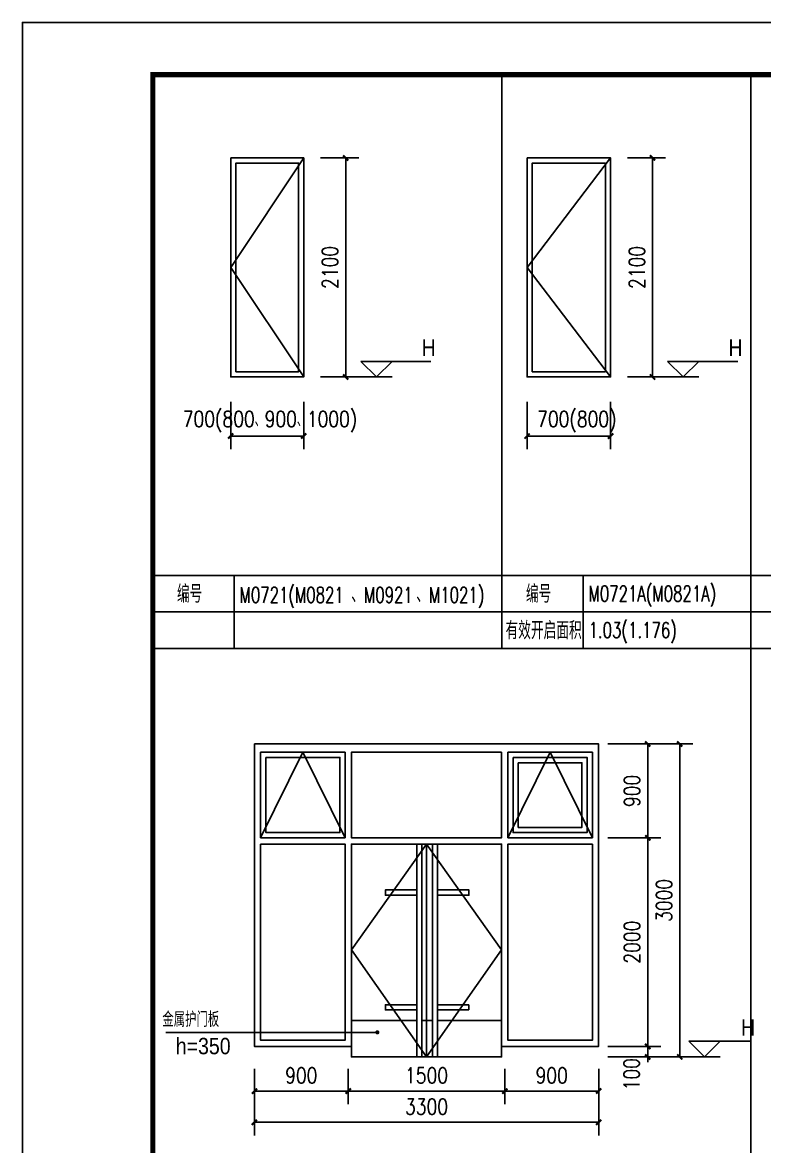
# Model space of a CAD drawing. Extents: x 718358 to 1668613, y -348838 to -159582.
# Drawn here: x 923563 to 930676, y -248117 to -237341 of the extents above; entities that cross this region are included whole.
import ezdxf

# ---------------------------------------------------------------- set-up
doc = ezdxf.new("R2010")
doc.units = 0
doc.header["$LTSCALE"] = 1000
for name, color, linetype in [('建--门窗线', 4, 'Continuous'), ('建-图框', 4, 'Continuous'), ('建-墙体', 2, 'Continuous'), ('建-尺寸', 73, 'Continuous'), ('建-引出', 3, 'Continuous'), ('建-标高', 3, 'Continuous'), ('建-符号说明', 7, 'Continuous'), ('建-表格', 7, 'Continuous')]:
    doc.layers.add(name, color=color, linetype=linetype)
doc.styles.add('_TCH_DIM', font='gt单线西文.shx', dxfattribs={"width": 0.8, "bigfont": 'gt单线中文.shx'})
doc.styles.add('_TCH_WDTABLE', font='SIMPLEX', dxfattribs={"bigfont": 'GBCBIG'})
doc.styles.add('DIM_FONT', font='SIMPLEX.shx', dxfattribs={"width": 0.8, "bigfont": 'GBCBIG.shx'})
doc.dimstyles.new('DIMN50', dxfattribs={"dimscale": 0.5, "dimtxt": 300, "dimasz": 100, "dimexe": 250, "dimexo": 300, "dimgap": 150, "dimtad": 1, "dimdec": 0, "dimzin": 0, "dimdsep": 46, "dimtxsty": 'DIM_FONT', "dimblk": 'ARCHTICK', "dimcen": 0.09, "dimdle": 1, "dimclrt": 7, "dimazin": 2, "dimtfac": 1, "dimtdec": 0, "dimtix": 1, "dimtmove": 2, "dimatfit": 3, "dimldrblk": 'ARCHTICK', "dimfxl": 1, "dimtolj": 1, "dimtzin": 0, "dimarcsym": 0})

# ---------------------------------------------------------------- blocks, each defined once
blk = doc.blocks.new('_ArchTick')
at = {"color": 0, "linetype": 'ByBlock', "const_width": 0.4}
blk.add_lwpolyline([(-0.5, -0.5), (0.5, 0.5)], dxfattribs=at)
blk = doc.blocks.new('*D2414')
at = {"layer": 'Defpoints', "color": 0, "transparency": 16777216}
for p in [(928186, -247222), (929086, -247222), (929086, -247586)]:
    blk.add_point(p, dxfattribs=at)
at = {"layer": '建-尺寸', "color": 0, "lineweight": -2, "transparency": 16777216}
for p, q in [((928186, -247372), (928186, -247711)), ((929086, -247372), (929086, -247711)), ((928185, -247586), (929086, -247586))]:
    blk.add_line(p, q, dxfattribs=at)
at = {"layer": '建-尺寸', "color": 0, "lineweight": -2, "transparency": 16777216, "xscale": 50, "yscale": 50, "zscale": 50, "rotation": 180}
blk.add_blockref('_ArchTick', (928186, -247586), dxfattribs=at)
at = {"layer": '建-尺寸', "color": 0, "lineweight": -2, "transparency": 16777216, "xscale": 50, "yscale": 50, "zscale": 50}
blk.add_blockref('_ArchTick', (929086, -247586), dxfattribs=at)
at = {"layer": '建-尺寸', "color": 7, "transparency": 16777216, "insert": (928636, -247436), "char_height": 150, "attachment_point": 5, "style": 'DIM_FONT'}
blk.add_mtext('\\A1;900', dxfattribs=at)
blk = doc.blocks.new('*D2415')
at = {"layer": 'Defpoints', "color": 0, "transparency": 16777216}
for p in [(926686, -247222), (928186, -247222), (928186, -247586)]:
    blk.add_point(p, dxfattribs=at)
at = {"layer": '建-尺寸', "color": 0, "lineweight": -2, "transparency": 16777216}
for p, q in [((926686, -247372), (926686, -247711)), ((928186, -247372), (928186, -247711)), ((926685, -247586), (928186, -247586))]:
    blk.add_line(p, q, dxfattribs=at)
at = {"layer": '建-尺寸', "color": 0, "lineweight": -2, "transparency": 16777216, "xscale": 50, "yscale": 50, "zscale": 50, "rotation": 180}
blk.add_blockref('_ArchTick', (926686, -247586), dxfattribs=at)
at = {"layer": '建-尺寸', "color": 0, "lineweight": -2, "transparency": 16777216, "xscale": 50, "yscale": 50, "zscale": 50}
blk.add_blockref('_ArchTick', (928186, -247586), dxfattribs=at)
at = {"layer": '建-尺寸', "color": 7, "transparency": 16777216, "insert": (927436, -247436), "char_height": 150, "attachment_point": 5, "style": 'DIM_FONT'}
blk.add_mtext('\\A1;1500', dxfattribs=at)
blk = doc.blocks.new('*D2416')
at = {"layer": 'Defpoints', "color": 0, "transparency": 16777216}
for p in [(925786, -247222), (926686, -247222), (926686, -247586)]:
    blk.add_point(p, dxfattribs=at)
at = {"layer": '建-尺寸', "color": 0, "lineweight": -2, "transparency": 16777216}
for p, q in [((925786, -247372), (925786, -247711)), ((926686, -247372), (926686, -247711)), ((925785, -247586), (926686, -247586))]:
    blk.add_line(p, q, dxfattribs=at)
at = {"layer": '建-尺寸', "color": 0, "lineweight": -2, "transparency": 16777216, "xscale": 50, "yscale": 50, "zscale": 50, "rotation": 180}
blk.add_blockref('_ArchTick', (925786, -247586), dxfattribs=at)
at = {"layer": '建-尺寸', "color": 0, "lineweight": -2, "transparency": 16777216, "xscale": 50, "yscale": 50, "zscale": 50}
blk.add_blockref('_ArchTick', (926686, -247586), dxfattribs=at)
at = {"layer": '建-尺寸', "color": 7, "transparency": 16777216, "insert": (926236, -247436), "char_height": 150, "attachment_point": 5, "style": 'DIM_FONT'}
blk.add_mtext('\\A1;900', dxfattribs=at)
blk = doc.blocks.new('*D2417')
at = {"layer": 'Defpoints', "color": 0, "transparency": 16777216}
for p in [(929024, -247158), (929556, -247158), (929024, -247258)]:
    blk.add_point(p, dxfattribs=at)
at = {"layer": '建-尺寸', "color": 0, "lineweight": -2, "transparency": 16777216}
for p, q in [((929174, -247158), (929681, -247158)), ((929556, -247158), (929556, -247108)), ((929556, -247258), (929556, -247158)), ((929174, -247258), (929681, -247258)), ((929556, -247258), (929556, -247308))]:
    blk.add_line(p, q, dxfattribs=at)
at = {"layer": '建-尺寸', "color": 0, "lineweight": -2, "transparency": 16777216, "xscale": 50, "yscale": 50, "zscale": 50}
for p, rotation in [((929556, -247158), 270), ((929556, -247258), 90)]:
    blk.add_blockref('_ArchTick', p, dxfattribs=dict(at, rotation=rotation))
at = {"layer": '建-尺寸', "color": 7, "transparency": 16777216, "insert": (929401, -247424), "char_height": 150, "attachment_point": 5, "rotation": 90, "style": 'DIM_FONT'}
blk.add_mtext('\\A1;100', dxfattribs=at)
blk = doc.blocks.new('*D2418')
at = {"layer": 'Defpoints', "color": 0, "transparency": 16777216}
for p in [(929024, -245158), (929556, -245158), (929024, -247158)]:
    blk.add_point(p, dxfattribs=at)
at = {"layer": '建-尺寸', "color": 0, "lineweight": -2, "transparency": 16777216}
for p, q in [((929174, -245158), (929681, -245158)), ((929556, -247158), (929556, -245157)), ((929174, -247158), (929681, -247158))]:
    blk.add_line(p, q, dxfattribs=at)
at = {"layer": '建-尺寸', "color": 0, "lineweight": -2, "transparency": 16777216, "xscale": 50, "yscale": 50, "zscale": 50}
for p, rotation in [((929556, -245158), 90), ((929556, -247158), 270)]:
    blk.add_blockref('_ArchTick', p, dxfattribs=dict(at, rotation=rotation))
at = {"layer": '建-尺寸', "color": 7, "transparency": 16777216, "insert": (929406, -246158), "char_height": 150, "attachment_point": 5, "rotation": 90, "style": 'DIM_FONT'}
blk.add_mtext('\\A1;2000', dxfattribs=at)
blk = doc.blocks.new('*D2419')
at = {"layer": 'Defpoints', "color": 0, "transparency": 16777216}
for p in [(929024, -244258), (929556, -244258), (929024, -245158)]:
    blk.add_point(p, dxfattribs=at)
at = {"layer": '建-尺寸', "color": 0, "lineweight": -2, "transparency": 16777216}
for p, q in [((929174, -244258), (929681, -244258)), ((929556, -245158), (929556, -244257)), ((929174, -245158), (929681, -245158))]:
    blk.add_line(p, q, dxfattribs=at)
at = {"layer": '建-尺寸', "color": 0, "lineweight": -2, "transparency": 16777216, "xscale": 50, "yscale": 50, "zscale": 50}
for p, rotation in [((929556, -244258), 90), ((929556, -245158), 270)]:
    blk.add_blockref('_ArchTick', p, dxfattribs=dict(at, rotation=rotation))
at = {"layer": '建-尺寸', "color": 7, "transparency": 16777216, "insert": (929406, -244708), "char_height": 150, "attachment_point": 5, "rotation": 90, "style": 'DIM_FONT'}
blk.add_mtext('\\A1;900', dxfattribs=at)
blk = doc.blocks.new('*D2420')
at = {"layer": 'Defpoints', "color": 0, "transparency": 16777216}
for p in [(929331, -244258), (929863, -244258), (929331, -247258)]:
    blk.add_point(p, dxfattribs=at)
at = {"layer": '建-尺寸', "color": 0, "lineweight": -2, "transparency": 16777216}
for p, q in [((929481, -244258), (929988, -244258)), ((929863, -247258), (929863, -244257)), ((929481, -247258), (929988, -247258))]:
    blk.add_line(p, q, dxfattribs=at)
at = {"layer": '建-尺寸', "color": 0, "lineweight": -2, "transparency": 16777216, "xscale": 50, "yscale": 50, "zscale": 50}
for p, rotation in [((929863, -244258), 90), ((929863, -247258), 270)]:
    blk.add_blockref('_ArchTick', p, dxfattribs=dict(at, rotation=rotation))
at = {"layer": '建-尺寸', "color": 7, "transparency": 16777216, "insert": (929713, -245758), "char_height": 150, "attachment_point": 5, "rotation": 90, "style": 'DIM_FONT'}
blk.add_mtext('\\A1;3000', dxfattribs=at)
blk = doc.blocks.new('*D2421')
at = {"layer": 'Defpoints', "color": 0, "transparency": 16777216}
for p in [(925786, -247372), (929086, -247372), (929086, -247885)]:
    blk.add_point(p, dxfattribs=at)
at = {"layer": '建-尺寸', "color": 0, "lineweight": -2, "transparency": 16777216}
for p, q in [((925786, -247522), (925786, -248010)), ((929086, -247522), (929086, -248010)), ((925785, -247885), (929086, -247885))]:
    blk.add_line(p, q, dxfattribs=at)
at = {"layer": '建-尺寸', "color": 0, "lineweight": -2, "transparency": 16777216, "xscale": 50, "yscale": 50, "zscale": 50, "rotation": 180}
blk.add_blockref('_ArchTick', (925786, -247885), dxfattribs=at)
at = {"layer": '建-尺寸', "color": 0, "lineweight": -2, "transparency": 16777216, "xscale": 50, "yscale": 50, "zscale": 50}
blk.add_blockref('_ArchTick', (929086, -247885), dxfattribs=at)
at = {"layer": '建-尺寸', "color": 7, "transparency": 16777216, "insert": (927436, -247735), "char_height": 150, "attachment_point": 5, "style": 'DIM_FONT'}
blk.add_mtext('\\A1;3300', dxfattribs=at)
blk = doc.blocks.new('*D2613')
at = {"layer": 'Defpoints', "color": 0, "transparency": 16777216}
for p in [(925559, -240827), (926259, -240827), (926259, -241306)]:
    blk.add_point(p, dxfattribs=at)
at = {"layer": '建-尺寸', "color": 0, "lineweight": -2, "transparency": 16777216}
for p, q in [((925559, -240977), (925559, -241431)), ((926259, -240977), (926259, -241431)), ((925558, -241306), (926259, -241306))]:
    blk.add_line(p, q, dxfattribs=at)
at = {"layer": '建-尺寸', "color": 0, "lineweight": -2, "transparency": 16777216, "xscale": 50, "yscale": 50, "zscale": 50, "rotation": 180}
blk.add_blockref('_ArchTick', (925559, -241306), dxfattribs=at)
at = {"layer": '建-尺寸', "color": 0, "lineweight": -2, "transparency": 16777216, "xscale": 50, "yscale": 50, "zscale": 50}
blk.add_blockref('_ArchTick', (926259, -241306), dxfattribs=at)
at = {"layer": '建-尺寸', "color": 7, "transparency": 16777216, "insert": (925936, -241168), "char_height": 150, "attachment_point": 5, "style": 'DIM_FONT'}
blk.add_mtext('\\A1;700(800、900、1000)', dxfattribs=at)
blk = doc.blocks.new('*D2614')
at = {"layer": 'Defpoints', "color": 0, "transparency": 16777216}
for p in [(926270, -238640), (926661, -238640), (926270, -240740)]:
    blk.add_point(p, dxfattribs=at)
at = {"layer": '建-尺寸', "color": 0, "lineweight": -2, "transparency": 16777216}
for p, q in [((926420, -238640), (926786, -238640)), ((926661, -240740), (926661, -238639)), ((926420, -240740), (926786, -240740))]:
    blk.add_line(p, q, dxfattribs=at)
at = {"layer": '建-尺寸', "color": 0, "lineweight": -2, "transparency": 16777216, "xscale": 50, "yscale": 50, "zscale": 50}
for p, rotation in [((926661, -238640), 90), ((926661, -240740), 270)]:
    blk.add_blockref('_ArchTick', p, dxfattribs=dict(at, rotation=rotation))
at = {"layer": '建-尺寸', "color": 7, "transparency": 16777216, "insert": (926511, -239690), "char_height": 150, "attachment_point": 5, "rotation": 90, "style": 'DIM_FONT'}
blk.add_mtext('\\A1;2100', dxfattribs=at)
blk = doc.blocks.new('*D2625')
at = {"layer": 'Defpoints', "color": 0, "transparency": 16777216}
for p in [(928400, -240827), (929200, -240827), (929200, -241306)]:
    blk.add_point(p, dxfattribs=at)
at = {"layer": '建-尺寸', "color": 0, "lineweight": -2, "transparency": 16777216}
for p, q in [((928400, -240977), (928400, -241431)), ((929200, -240977), (929200, -241431)), ((928399, -241306), (929200, -241306))]:
    blk.add_line(p, q, dxfattribs=at)
at = {"layer": '建-尺寸', "color": 0, "lineweight": -2, "transparency": 16777216, "xscale": 50, "yscale": 50, "zscale": 50, "rotation": 180}
blk.add_blockref('_ArchTick', (928400, -241306), dxfattribs=at)
at = {"layer": '建-尺寸', "color": 0, "lineweight": -2, "transparency": 16777216, "xscale": 50, "yscale": 50, "zscale": 50}
blk.add_blockref('_ArchTick', (929200, -241306), dxfattribs=at)
at = {"layer": '建-尺寸', "color": 7, "transparency": 16777216, "insert": (928877, -241168), "char_height": 150, "attachment_point": 5, "style": 'DIM_FONT'}
blk.add_mtext('\\A1;700(800)', dxfattribs=at)
blk = doc.blocks.new('*D2626')
at = {"layer": 'Defpoints', "color": 0, "transparency": 16777216}
for p in [(929212, -238640), (929602, -238640), (929212, -240740)]:
    blk.add_point(p, dxfattribs=at)
at = {"layer": '建-尺寸', "color": 0, "lineweight": -2, "transparency": 16777216}
for p, q in [((929362, -238640), (929727, -238640)), ((929602, -240740), (929602, -238639)), ((929362, -240740), (929727, -240740))]:
    blk.add_line(p, q, dxfattribs=at)
at = {"layer": '建-尺寸', "color": 0, "lineweight": -2, "transparency": 16777216, "xscale": 50, "yscale": 50, "zscale": 50}
for p, rotation in [((929602, -238640), 90), ((929602, -240740), 270)]:
    blk.add_blockref('_ArchTick', p, dxfattribs=dict(at, rotation=rotation))
at = {"layer": '建-尺寸', "color": 7, "transparency": 16777216, "insert": (929452, -239690), "char_height": 150, "attachment_point": 5, "rotation": 90, "style": 'DIM_FONT'}
blk.add_mtext('\\A1;2100', dxfattribs=at)

msp = doc.modelspace()

# ---------------------------------------------------------------- linework, layer by layer
at = {"layer": '建--门窗线'}
for p, q in [((926258.7, -238639.9), (925558.7, -239689.9)), ((929199.9, -238639.9), (928399.9, -239689.9)), ((925558.7, -239689.9), (926258.7, -240739.9)), ((928399.9, -239689.9), (929199.9, -240739.9)), ((926716.9, -246232.6), (927435.6, -245217.6)), ((927435.6, -245217.6), (927435.6, -247257.6)), ((927435.6, -245217.6), (928155.6, -246232.6)), ((927435.6, -247257.6), (926716.9, -246232.6)), ((928155.6, -246232.6), (927435.6, -247257.6))]:
    msp.add_line(p, q, dxfattribs=at)
for points in [[(925608.7, -240689.9), (925608.7, -238689.9), (926208.7, -238689.9), (926208.7, -240689.9)], [(928449.9, -240689.9), (928449.9, -238689.9), (929149.9, -238689.9), (929149.9, -240689.9)], [(925845.6, -244337.6), (926655.6, -244337.6), (926655.6, -245157.6), (925845.6, -245157.6)], [(925895.6, -244387.6), (926605.6, -244387.6), (926605.6, -245107.6), (925895.6, -245107.6)], [(928155.6, -244337.6), (926715.6, -244337.6), (926715.6, -245157.6), (928155.6, -245157.6)], [(928215.6, -244337.6), (929025.6, -244337.6), (929025.6, -245157.6), (928215.6, -245157.6)], [(928265.6, -244387.6), (928975.6, -244387.6), (928975.6, -245107.6), (928265.6, -245107.6)], [(928315.6, -244437.6), (928925.6, -244437.6), (928925.6, -245057.6), (928315.6, -245057.6)], [(925845.6, -245217.6), (926655.6, -245217.6), (926655.6, -247097.6), (925845.6, -247097.6)], [(929025.6, -245217.6), (928215.6, -245217.6), (928215.6, -247097.6), (929025.6, -247097.6)]]:
    msp.add_lwpolyline(points, close=True, dxfattribs=at)
for points in [[(925845.6, -245157.6), (926250.6, -244337.6), (926655.6, -245157.6)], [(928215.6, -245157.6), (928620.6, -244337.6), (929025.6, -245157.6)], [(928155.6, -247157.6), (928155.6, -245217.6), (926715.6, -245217.6), (926715.6, -247257.6)], [(927341.9, -245217.6), (927341.9, -247257.6)], [(927391.9, -245217.6), (927391.9, -247257.6)], [(927491.9, -245217.6), (927491.9, -247257.6)], [(927541.9, -245217.6), (927541.9, -247257.6)], [(927341.9, -245707.6), (927041.9, -245707.6), (927041.9, -245657.6), (927341.9, -245657.6)], [(927541.9, -245707.6), (927841.9, -245707.6), (927841.9, -245657.6), (927541.9, -245657.6)], [(927341.9, -246807.6), (927041.9, -246807.6), (927041.9, -246757.6), (927341.9, -246757.6)], [(927841.9, -246757.6), (927541.9, -246757.6)], [(927841.9, -246757.6), (927841.9, -246807.6)], [(927841.9, -246807.6), (927541.9, -246807.6)], [(927341.9, -246907.6), (926715.6, -246907.6)], [(927491.9, -246907.6), (927391.9, -246907.6)], [(928155.6, -246907.6), (927541.9, -246907.6)]]:
    msp.add_lwpolyline(points, dxfattribs=at)
at = {"layer": '建-图框'}
msp.add_lwpolyline([(923562.8, -267041.4), (965612.8, -267041.4), (965612.8, -237341.4), (923562.8, -237341.4)], close=True, dxfattribs=at)
at = {"layer": '建-图框', "const_width": 50}
msp.add_lwpolyline([(924812.8, -266541.4), (965112.8, -266541.4), (965112.8, -237841.4), (924812.8, -237841.4)], close=True, dxfattribs=at)
at = {"layer": '建-墙体'}
for points in [[(925558.7, -238639.9), (926258.7, -238639.9), (926258.7, -240739.9), (925558.7, -240739.9)], [(928399.9, -238639.9), (929199.9, -238639.9), (929199.9, -240739.9), (928399.9, -240739.9)], [(925785.6, -244257.6), (929085.6, -244257.6), (929085.6, -247157.6), (928155.6, -247157.6), (928155.6, -247257.6), (926715.6, -247257.6), (926715.6, -247157.6), (925785.6, -247157.6)]]:
    msp.add_lwpolyline(points, close=True, dxfattribs=at)
at = {"layer": '建-引出'}
for p, q in [((926964.6, -247022.8), (924935.7, -247022.8)), ((924935.7, -247022.8), (925589.5, -247022.8))]:
    msp.add_line(p, q, dxfattribs=at)
at = {"layer": '建-引出', "const_width": 20}
msp.add_lwpolyline([(926974.6, -247022.8, 1), (926954.6, -247022.8, 1)], format="xyb", close=True, dxfattribs=at)
at = {"layer": '建-标高'}
for p, q in [((926955.1, -240739.9), (926805.1, -240589.9)), ((926805.1, -240589.9), (927478.7, -240589.9)), ((926955.1, -240739.9), (927105.1, -240589.9)), ((929896.2, -240739.9), (929746.2, -240589.9)), ((929746.2, -240589.9), (930419.8, -240589.9)), ((929896.2, -240739.9), (930046.2, -240589.9)), ((926605.1, -240739.9), (927105.1, -240739.9)), ((929546.2, -240739.9), (930046.2, -240739.9)), ((930100.4, -247257.6), (929950.4, -247107.6)), ((929950.4, -247107.6), (930540.2, -247107.6)), ((930100.4, -247257.6), (930250.4, -247107.6)), ((929750.4, -247257.6), (930250.4, -247257.6))]:
    msp.add_line(p, q, dxfattribs=at)
at = {"layer": '建-表格'}
for p, q in [((928158.2, -243341.4), (928158.2, -237841.4)), ((930545.3, -254641.4), (930545.3, -237841.4)), ((965112.8, -242641.4), (924812.8, -242641.4)), ((925591, -242641.4), (925591, -243341.4)), ((928936.3, -242641.4), (928936.3, -243341.4)), ((965112.8, -242991.4), (924812.8, -242991.4)), ((965112.8, -243341.4), (924812.8, -243341.4))]:
    msp.add_line(p, q, dxfattribs=at)

# ---------------------------------------------------------------- texts
at = {"layer": '建-标高', "style": '_TCH_DIM', "width": 0.888889}
for p in [(927389, -240537.4), (930330.1, -240537.4)]:
    msp.add_text('H', height=157.5, dxfattribs=at).set_placement(p)
at = {"layer": '建-符号说明', "style": '_TCH_DIM'}
for s, height, width, p in [('金属护门板', 143.31, 0.8, (924903.8, -246970.3)), ('H', 157.5, 0.888889, (930450.6, -247055.1)), ('h=350', 157.5, 0.888889, (925032.1, -247232.8))]:
    msp.add_text(s, height=height, dxfattribs=dict(at, width=width)).set_placement(p)
at = {"layer": '建-表格', "style": '_TCH_WDTABLE'}
for s, height, p in [('编号', 168.79, (925043.8, -242903.9)), ('编号', 168.79, (928389.1, -242903.9)), ('、', 168.8, (926713.9, -242903.9)), ('、', 168.8, (927336.7, -242903.9)), ('有效开启面积', 168.79, (928193.4, -243253.9))]:
    msp.add_text(s, height=height, dxfattribs=at).set_placement(p)
at = {"layer": '建-表格', "style": '_TCH_WDTABLE', "width": 0.705882}
for s, p in [('M0721(M0821', (925643.9, -242903.9)), ('M0921', (926836.7, -242903.9)), ('M1021)', (927459.6, -242903.9)), ('M0721A(M0821A)', (928989.2, -242890.8)), ('1.03(1.176)', (928989.2, -243240.8))]:
    msp.add_text(s, height=148.75, dxfattribs=at).set_placement(p)

# ---------------------------------------------------------------- dimensions: what is measured, and where the dimension line sits
at = {"layer": '建-尺寸'}
for p1, p2, distance, picture, middle in [((926270.4, -240739.9), (926270.4, -238639.9), -390.7, '*D2614', (926511.1, -239689.9)), ((929211.5, -240739.9), (929211.5, -238639.9), -390.7, '*D2626', (929452.2, -239689.9)), ((929024.4, -245157.6), (929024.4, -244257.6), -531.2, '*D2419', (929405.6, -244707.6)), ((929331.4, -247257.6), (929331.4, -244257.6), -531.2, '*D2420', (929712.6, -245757.6)), ((929024.4, -247157.6), (929024.4, -245157.6), -531.2, '*D2418', (929405.6, -246157.6)), ((926685.6, -247222.4), (928185.6, -247222.4), -363.2, '*D2415', (927435.6, -247435.6))]:
    dim = msp.add_aligned_dim(p1=p1, p2=p2, distance=distance, dimstyle='DIMN50', dxfattribs=at)
    dim.commit()
    dim.dimension.update_dxf_attribs({"geometry": picture, "text_midpoint": middle})
for base, p1, p2, text, picture, middle in [((926258.7, -241305.9), (925558.7, -240826.7), (926258.7, -240826.7), '700(800、900、1000)', '*D2613', (925935.9, -241168.4)), ((929199.9, -241305.9), (928399.9, -240826.7), (929199.9, -240826.7), '700(800)', '*D2625', (928877.1, -241168.4))]:
    dim = msp.add_linear_dim(base=base, p1=p1, p2=p2, angle=0, text=text, dimstyle='DIMN50', dxfattribs=at)
    dim.commit()
    dim.dimension.update_dxf_attribs({"geometry": picture, "text_midpoint": middle, "dimtype": 161})
dim = msp.add_linear_dim(base=(929555.6, -247157.6), p1=(929024.4, -247257.6), p2=(929024.4, -247157.6), angle=90, dimstyle='DIMN50', dxfattribs=at)
dim.commit()
dim.dimension.update_dxf_attribs({"geometry": '*D2417', "text_midpoint": (929400.6, -247424.2), "dimtype": 161})
for p1, p2, distance, text, picture, middle in [((925785.6, -247222.4), (926685.6, -247222.4), -363.2, '900', '*D2416', (926235.6, -247435.6)), ((928185.6, -247222.4), (929085.6, -247222.4), -363.2, '900', '*D2414', (928635.6, -247435.6)), ((925785.6, -247371.5), (929085.6, -247371.5), -513.2, '3300', '*D2421', (927435.6, -247734.7))]:
    dim = msp.add_aligned_dim(p1=p1, p2=p2, distance=distance, text=text, dimstyle='DIMN50', dxfattribs=at)
    dim.commit()
    dim.dimension.update_dxf_attribs({"geometry": picture, "text_midpoint": middle})

doc.saveas('drawing.dxf')
